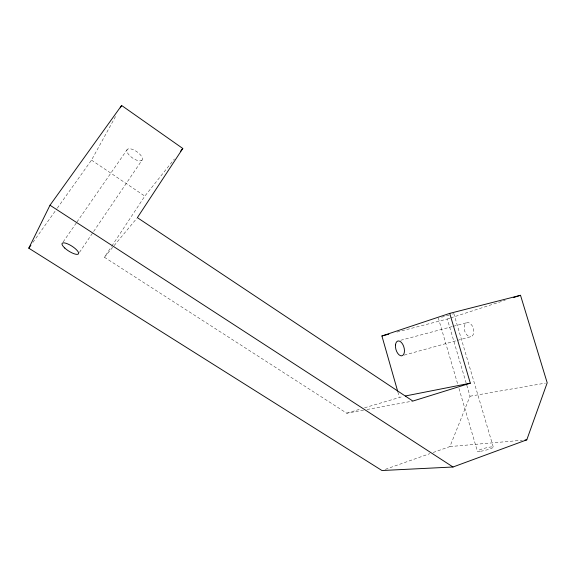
<?xml version="1.0" encoding="UTF-8"?>
<svg xmlns="http://www.w3.org/2000/svg" width="576" height="576" viewBox="0 0 576 576"><rect width="100%" height="100%" fill="white"/><g stroke="black" fill="none" stroke-linecap="round" stroke-linejoin="round"><path stroke-width="0.43" stroke-dasharray="2.88 2.16" d="M433.145 452.484L449.928 446.573L470.023 396.223L447.3 319.025L396.54 332.186M57.305 208.145L91.512 160.099L116.453 114.84M363.514 410.141L346.774 413.215L104.429 257.263L111.326 246.823M111.816 246.074L144.835 196.121L174.42 158.99M79.474 252.36L93.118 232.25M93.622 231.502L142.128 160.006A9.122 3.816 34.7 0 0 132.797 149.501A9.122 3.816 34.7 0 0 128.995 154.915A9.122 3.816 34.7 0 0 142.128 160.006M63.151 241.934L76.457 222.746M76.968 222.005L127.109 149.666M32.947 242.359L56.786 208.872M104.429 257.263L136.807 218.333M385.322 469.339L429.79 453.672M452.354 314.122L453.341 313.776M447.3 319.025L449.856 318.197M450.706 317.916L505.188 300.262M346.774 413.215L360.338 409.075M364.579 407.779L402.854 396.475M449.208 315.094L441.504 317.246M404.266 355.111L470.657 336.737A7.294 4.514 73.3 0 0 472.075 325.598A7.294 4.514 73.3 0 0 464.27 326.635A7.294 4.514 73.3 0 0 470.657 336.737M400.752 340.265L452.592 326.491M453.456 326.261L467.28 322.589M367.034 409.493L412.841 401.069M470.023 396.223L545.443 383.112M449.928 446.573L522.324 440.244M91.512 160.099L144.835 196.121M453.802 313.502L493.258 447.005M438.293 317.902L457.726 384.185M458.986 388.49L477.41 451.325M397.879 391.997L399.348 397.166M480.672 451.26A8.273 1.087 -14.4 0 0 493.322 447.278A8.273 1.087 -14.4 0 0 482.04 448.985A8.273 1.087 -14.4 0 0 480.672 451.26"/><path stroke-width="0.86" d="M449.734 313.38L470.318 383.191L412.841 401.069L137.376 217.656L182.794 148.478L121.615 105.473L50.004 205.222L28.8 248.184L381.967 470.527L453.017 467.006L526.788 439.848L547.2 382.81L520.51 295.294L449.734 313.38L381.91 335.974L397.634 391.133M120.326 107.82L121.615 105.473M28.8 248.184L30.874 245.275M180.562 151.279L182.794 148.478M513.698 297.497L520.51 295.294M381.91 335.974L388.793 334.188M405.482 395.957L470.318 383.191M525.002 440.006L526.788 439.848M50.004 205.222L453.017 467.006M64.764 248.054A9.691 2.923 32.5 0 0 78.466 253.85A9.691 2.923 32.5 0 0 67.709 243.922A9.691 2.923 32.5 0 0 64.764 248.054M395.474 345.074A7.661 4.162 74.2 0 0 401.674 355.831A7.661 4.162 74.2 0 0 402.703 344.254A7.661 4.162 74.2 0 0 395.474 345.074"/></g></svg>
